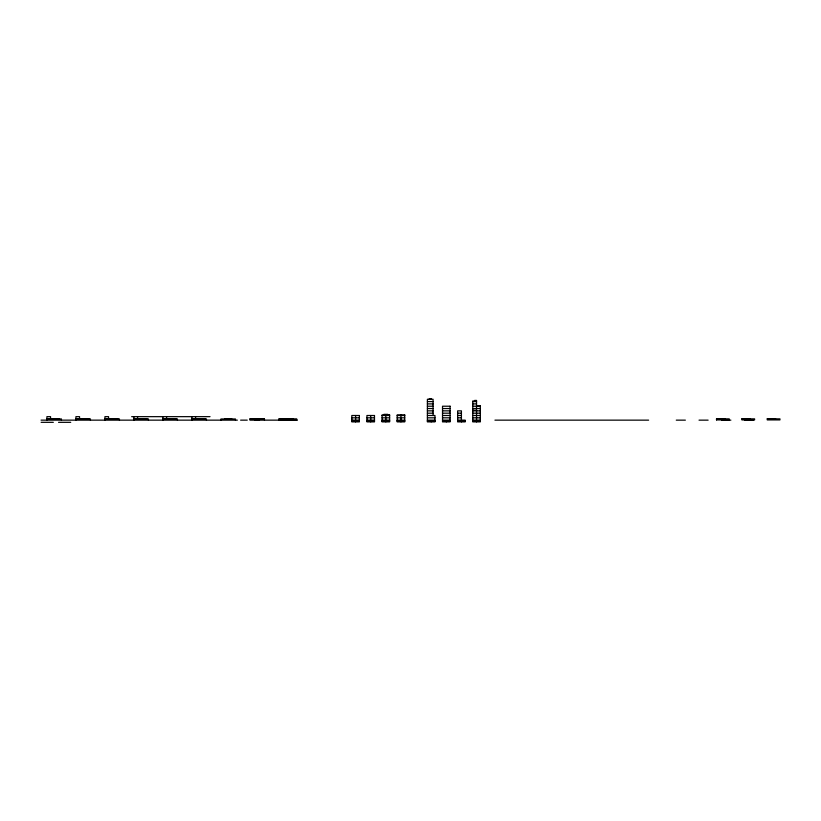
<?xml version="1.0" encoding="UTF-8"?>
<svg xmlns="http://www.w3.org/2000/svg" width="821" height="821" viewBox="0 0 821 821"><rect width="100%" height="100%" fill="white"/><g stroke="black" fill="none" stroke-linecap="round" stroke-linejoin="round"><path stroke-width="1.23" d="M716.548 418.864L729.222 418.864L729.222 419.921L716.548 419.921L716.548 418.71L719.719 418.864M476.539 400.997L472.763 400.997L472.763 421.881L480.316 421.881L480.316 405.636L476.539 405.636M427.402 401.582L433.078 401.582M472.763 401.582L476.539 401.582M427.402 403.901L433.078 403.901M472.763 403.901L476.539 403.901M427.402 406.221L433.078 406.221M472.763 406.221L480.316 406.221M427.402 408.54L433.078 408.54M442.519 408.54L450.082 408.54M472.763 408.54L480.316 408.54M472.763 410.284L476.539 410.284M427.402 410.859L433.078 410.859M442.519 410.859L450.082 410.859M472.763 410.859L480.316 410.859M427.402 413.179L433.078 413.179M442.519 413.179L450.082 413.179M457.646 413.179L461.423 413.179M472.763 413.179L480.316 413.179M382.052 415.498L389.606 415.498M397.169 415.498L404.722 415.498M427.402 415.498L434.966 415.498L434.966 421.881L427.402 421.881L427.402 399.263L433.078 399.263L433.078 415.498M442.519 415.498L450.082 415.498M457.646 415.498L461.423 415.498M472.763 415.498L480.316 415.498M131.658 416.658L210.032 416.658M351.809 417.817L359.372 417.817M366.936 417.817L374.489 417.817M382.052 417.817L389.606 417.817M397.169 417.817L404.722 417.817M427.402 417.817L434.966 417.817M442.519 417.817L450.082 417.817M457.646 417.817L461.423 417.817M472.763 417.817L480.316 417.817M46.92 418.751L50.553 418.751M52.339 418.751L59.317 418.751M75.932 418.751L79.555 418.751M81.341 418.751L88.904 418.751M104.934 418.751L108.557 418.751M110.353 418.751L117.855 418.751M133.936 418.751L137.559 418.751M139.129 418.751L146.867 418.751M162.938 418.751L166.571 418.751M168.131 418.751L175.91 418.751M191.94 418.751L195.572 418.751M196.917 418.751L205.363 418.751M288.54 418.71L292.348 418.71M721.095 418.71L724.892 418.71M746.443 418.71L750.25 418.71M771.812 418.71L775.609 418.71M46.92 418.936L61.421 418.936L61.421 420.147M75.932 418.936L90.433 418.936L90.433 420.147M104.934 418.936L119.435 418.936L119.435 420.147M224.574 418.936L231.83 418.936M278.955 418.967L293.456 418.967L293.456 420.147L278.955 420.116L278.955 418.977L296.689 418.864L296.689 419.921L292.881 419.921M741.907 418.864L754.591 418.864L754.591 419.921L741.907 419.921L741.907 418.71L745.078 418.864M767.266 418.864L779.95 418.864L779.95 419.921L767.266 419.921L767.266 418.71L770.437 418.864M249.953 418.977L264.454 418.977L249.953 418.823L249.953 420.147L297.469 420.147M41.05 420.147L237.361 420.147M240.615 420.147L247.244 420.147M351.809 420.147L359.372 420.147M366.936 420.147L374.489 420.147M382.052 420.147L389.606 420.147M397.169 420.147L404.722 420.147M427.402 420.147L434.966 420.147M442.519 420.147L450.082 420.147M457.646 420.147L465.199 420.147L465.199 421.881L457.646 421.881L457.646 410.859L461.423 410.859L461.423 420.147M472.763 420.147L480.316 420.147M494.94 420.147L648.631 420.147M676.278 420.147L685.371 420.147M699.02 420.147L708.123 420.147M721.772 420.147L730.875 420.147M744.524 420.147L753.616 420.147M351.809 420.721L359.372 420.721M366.936 420.721L374.489 420.721M382.052 420.721L389.606 420.721M397.169 420.721L404.722 420.721M427.402 420.721L434.966 420.721M442.519 420.721L450.082 420.721M457.646 420.721L465.199 420.721M472.763 420.721L480.316 420.721M351.809 421.306L359.372 421.306M366.936 421.306L374.489 421.306M382.052 421.306L389.606 421.306M397.169 421.306L404.722 421.306M427.402 421.306L434.966 421.306M442.519 421.306L450.082 421.306M457.646 421.306L465.199 421.306M472.763 421.306L480.316 421.306M41.142 422.322L53.324 422.322M58.537 422.322L70.719 422.322M716.548 418.71L716.548 419.921M476.539 420.147L476.539 400.422L474.651 400.422L474.651 400.997M476.539 420.721L476.539 421.881M461.423 420.721L461.423 421.881M446.306 420.721L446.306 421.881M431.189 399.263L431.189 398.678L429.291 398.678L429.291 399.263M431.189 420.721L431.189 421.881M400.946 414.923L400.946 420.147M400.946 420.721L400.946 421.881M387.717 414.923L387.717 414.338L383.941 414.338L383.941 414.923M385.829 414.923L385.829 420.147M385.829 420.721L385.829 421.881M370.712 415.498L370.712 420.147M370.712 420.721L370.712 421.881M355.596 415.498L355.596 420.147M355.596 420.721L355.596 421.881M287.176 418.864L284.004 418.864M264.454 418.823L264.454 420.147M259.467 418.936L259.467 420.147M257.979 418.823L257.979 420.147M256.429 418.823L256.429 420.147M254.941 418.936L254.941 420.147M235.453 420.147L235.453 418.977L220.952 418.977L220.952 420.147M206.451 420.147L206.451 418.936L191.94 418.936L191.94 420.147L191.94 416.658M195.572 416.658L195.572 418.977M177.439 420.147L177.439 418.936L162.938 418.936L162.938 420.147L162.938 416.658M166.571 416.658L166.571 418.977M148.437 420.147L148.437 418.936L133.936 418.936L133.936 420.147L133.936 416.658M137.559 416.658L137.559 418.977M108.557 418.977L108.557 416.658L104.934 416.658L104.934 420.147M79.555 418.977L79.555 416.658L75.932 416.658L75.932 420.147M50.553 418.977L50.553 416.658L46.92 416.658L46.92 420.147M450.082 406.221L442.519 406.221L442.519 421.881L450.082 421.881L450.082 406.221M389.606 414.923L382.052 414.923L382.052 421.881L389.606 421.881L389.606 414.923M404.722 414.923L397.169 414.923L397.169 421.881L404.722 421.881L404.722 414.923M359.372 415.498L351.809 415.498L351.809 421.881L359.372 421.881L359.372 415.498M374.489 415.498L366.936 415.498L366.936 421.881L374.489 421.881L374.489 415.498"/></g></svg>
